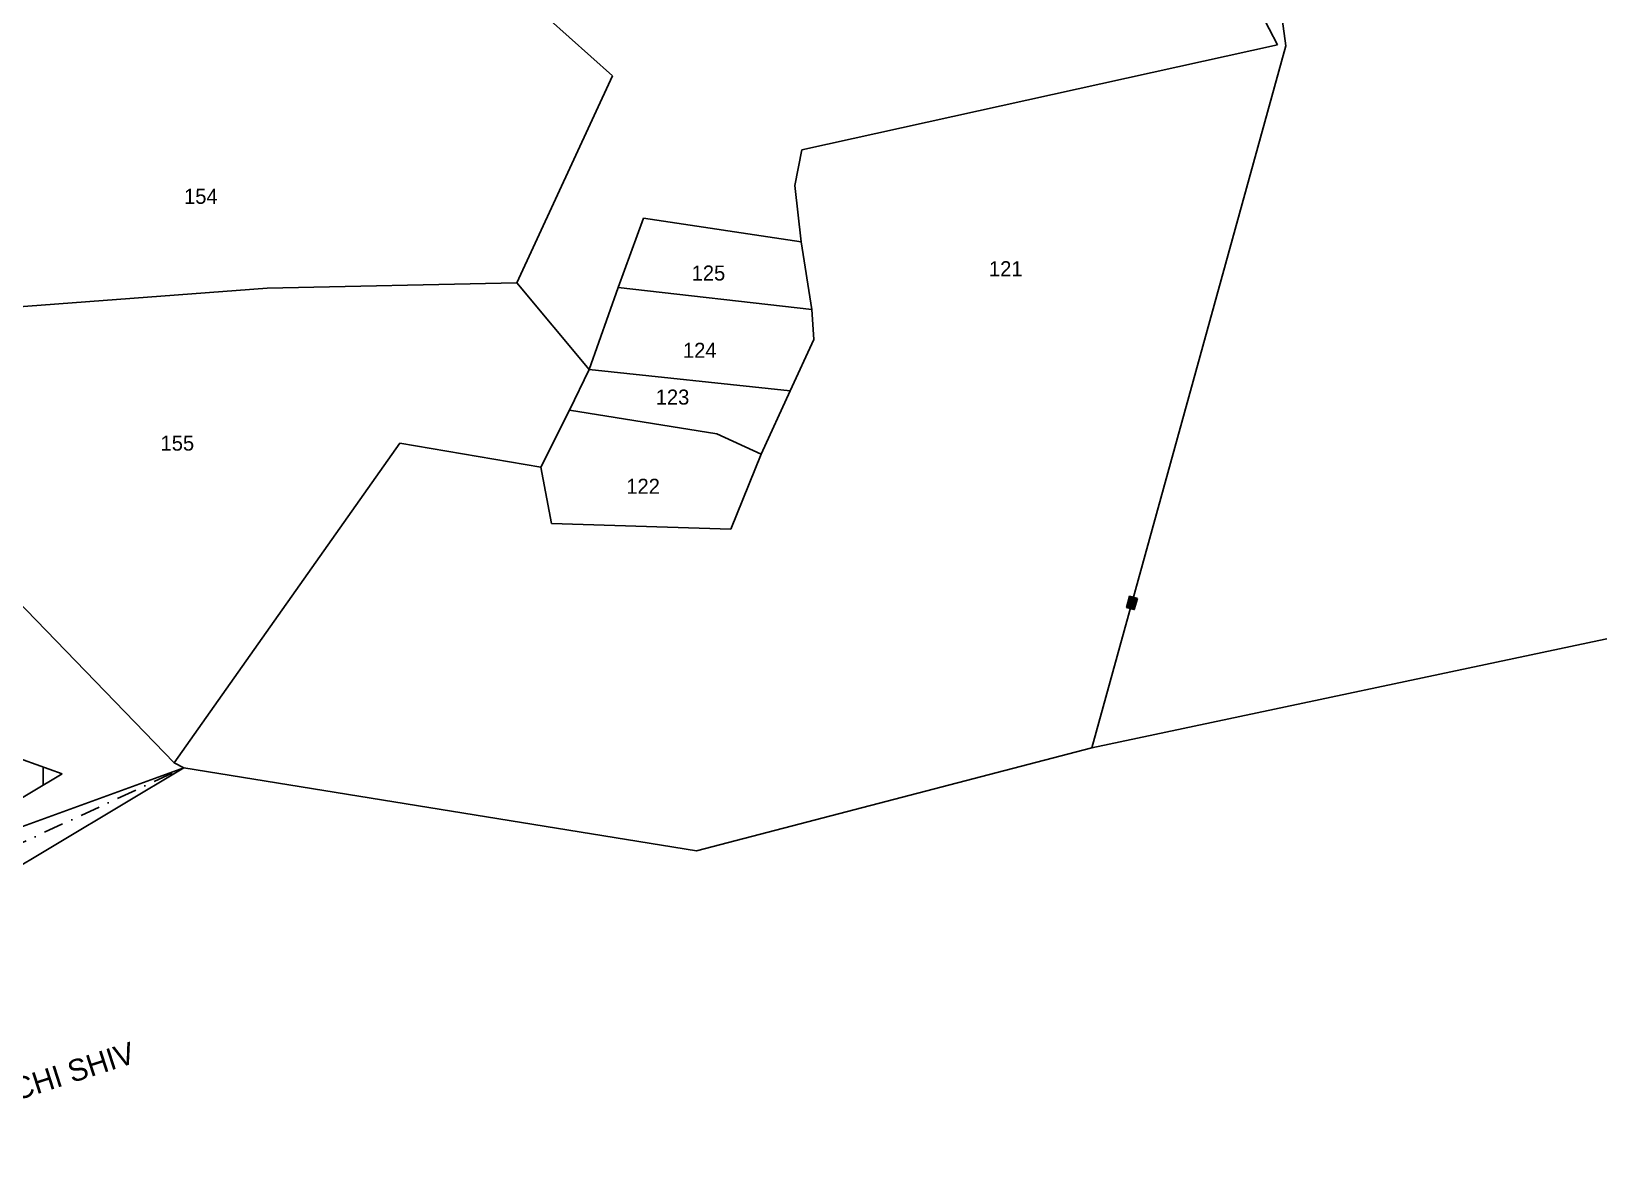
# Model space of a CAD drawing. Header units: metres. Extents: x 317022 to 318987, y 1871527 to 1873424.
# Drawn here: x 317716 to 318108.9, y 1871562.4 to 1871846.3 of the extents above; entities that cross this region are included whole.
import ezdxf

# ---------------------------------------------------------------- set-up
doc = ezdxf.new("R2010")
doc.units = ezdxf.units.M
doc.linetypes.add('DASHDOT', pattern=[1, 0.5, -0.25, 0, -0.25])
for name, color, linetype in [('POLY_HATCH', 12, 'Continuous'), ('POLY_PARCEL', 6, 'Continuous'), ('POLY_WATER', 4, 'Continuous'), ('TEXT_MAPOUT', 7, 'Continuous'), ('TEXT_PARCEL', 7, 'Continuous'), ('V_BOUND_LINE', 7, 'Continuous'), ('V_BOUND_STREAM_LINE', 7, 'DASHDOT')]:
    doc.layers.add(name, color=color, linetype=linetype)
doc.styles.add('TEXT_MAP', font='')
doc.styles.get('TEXT_MAP').set_extended_font_data('Kruti Dev 050')

msp = doc.modelspace()

# ---------------------------------------------------------------- hatches: boundary and pattern name
msp.add_hatch(color=256).paths.add_polyline_path([(317990.57, 1871701.83), (317992.52, 1871701.29), (317993.3, 1871704.11), (317991.35, 1871704.65)])

# ---------------------------------------------------------------- linework, layer by layer
msp.add_lwpolyline([(317993.3, 1871704.11), (317992.52, 1871701.29), (317990.57, 1871701.83), (317991.35, 1871704.65)], close=True)
at = {"layer": 'POLY_HATCH'}
for p, q in [((317723.73, 1871660.08), (317707.38, 1871665.93)), ((317708.33, 1871650.9), (317723.73, 1871660.08))]:
    msp.add_line(p, q, dxfattribs=at)
at = {"layer": 'POLY_HATCH', "linetype": 'Continuous'}
msp.add_line((317718.98, 1871657.25), (317718.98, 1871661.78), dxfattribs=at)
at = {"layer": 'POLY_PARCEL'}
for p, q in [((318028.41, 1871842.87), (317995.62, 1871905.99)), ((318021.83, 1871908.18), (318030.51, 1871842.61)), ((317861.71, 1871835.16), (317845.38, 1871849.69)), ((317909.19, 1871816.6), (318028.41, 1871842.87)), ((318030.51, 1871842.61), (317981.89, 1871666.62)), ((317837.74, 1871783.26), (317861.71, 1871835.16)), ((317907.45, 1871807.61), (317909.19, 1871816.6)), ((317909.04, 1871793.49), (317907.45, 1871807.61)), ((317863.1, 1871782.02), (317869.52, 1871799.46)), ((317869.52, 1871799.46), (317909.04, 1871793.49)), ((317909.04, 1871793.49), (317911.68, 1871776.51)), ((317775.1, 1871781.86), (317837.74, 1871783.26)), ((317855.85, 1871761.48), (317837.74, 1871783.26)), ((317648.8, 1871772.37), (317775.1, 1871781.86)), ((317855.85, 1871761.48), (317863.1, 1871782.02)), ((317911.68, 1871776.51), (317863.1, 1871782.02)), ((317912.21, 1871769.03), (317911.68, 1871776.51)), ((317906.24, 1871756.12), (317912.21, 1871769.03)), ((317850.94, 1871751.29), (317855.85, 1871761.48)), ((317855.85, 1871761.48), (317906.24, 1871756.12)), ((317906.24, 1871756.12), (317898.99, 1871740.27)), ((317850.94, 1871751.29), (317843.76, 1871737.02)), ((317887.88, 1871745.32), (317850.94, 1871751.29)), ((317751.79, 1871662.9), (317673.3, 1871743.92)), ((317898.99, 1871740.27), (317887.88, 1871745.32)), ((317751.79, 1871662.9), (317808.4, 1871743.06)), ((317808.4, 1871743.06), (317843.76, 1871737.02)), ((317891.36, 1871721.47), (317898.99, 1871740.27)), ((317843.76, 1871737.02), (317846.4, 1871722.9)), ((317846.4, 1871722.9), (317891.36, 1871721.47)), ((317751.79, 1871662.9), (317754.24, 1871661.61))]:
    msp.add_line(p, q, dxfattribs=at)
at = {"layer": 'POLY_WATER'}
for p, q in [((317694.63, 1871639.9), (317754.24, 1871661.61)), ((317754.24, 1871661.61), (317701.77, 1871630.21))]:
    msp.add_line(p, q, dxfattribs=at)
at = {"layer": 'V_BOUND_LINE'}
for p, q in [((318128.63, 1871697.67), (317981.89, 1871666.62)), ((317981.89, 1871666.62), (317882.73, 1871640.8)), ((317882.73, 1871640.8), (317754.24, 1871661.61))]:
    msp.add_line(p, q, dxfattribs=at)
at = {"layer": 'V_BOUND_STREAM_LINE', "ltscale": 10}
msp.add_line((317710.16, 1871641.2), (317754.24, 1871661.61), dxfattribs=at)

# ---------------------------------------------------------------- texts
at = {"layer": 'TEXT_MAPOUT'}
msp.add_text('MAUJE GOLAPCHI SHIV', height=5.4708, rotation=17.8189, dxfattribs=at).set_placement((317662.74, 1871562.18))
at = {"layer": 'TEXT_PARCEL', "style": 'TEXT_MAP'}
for s, p in [('154', (317754.3, 1871803.03)), ('125', (317881.55, 1871783.79)), ('121', (317956.08, 1871784.88)), ('124', (317879.37, 1871764.42)), ('123', (317872.54, 1871752.69)), ('155', (317748.41, 1871741.15)), ('122', (317865.17, 1871730.32))]:
    msp.add_text(s, height=3.775, dxfattribs=at).set_placement(p)

doc.saveas('drawing.dxf')
